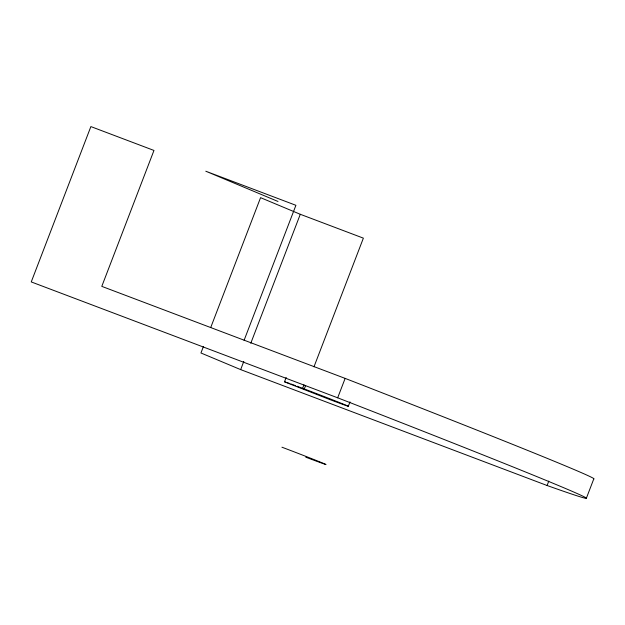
<?xml version="1.0" encoding="UTF-8"?>
<svg xmlns="http://www.w3.org/2000/svg" width="625" height="625" viewBox="0 0 625 625"><rect width="100%" height="100%" fill="white"/><g stroke="black" fill="none" stroke-linecap="round" stroke-linejoin="round"><path stroke-width="0.94" d="M203.391 346.625L200.945 352.984L240.664 369.617L547.094 485.508L548.789 481.094M210.711 327.555L260.57 197.656L300.289 214.289L363.375 238.148L313.984 366.812M244.094 340.312L295.914 205.305L205.789 171.219L278 201.461M240.664 369.617L243.797 361.445M250.773 343.273L300.289 214.289M286.18 377.43L284.484 381.844L329.805 399.562A34.5 0.422 21 0 0 346.938 405.594A34.5 0.422 21 0 0 310.641 391.359L297.008 386.211M302.617 388.312L303.969 384.781M304.297 388.953L305.656 385.422M337.68 397.812L345.141 378.391L101.789 286.367L153.969 150.445L90.875 126.586L31.25 281.922L337.68 397.812A403.984 4.938 21 0 1 547.094 485.508M348.297 406.297L349.992 401.883M586.297 498.414L593.75 478.992A403.984 4.938 21 0 0 345.141 378.391M284.508 381.711L285.953 382.172M286.766 382.461L289.836 383.555M291.031 384L295.523 385.656M281.938 447.203L288.281 449.602A34.5 0.422 21 0 1 324.578 463.844A34.5 0.422 21 0 1 307.445 457.812L305.766 457.18"/></g></svg>
